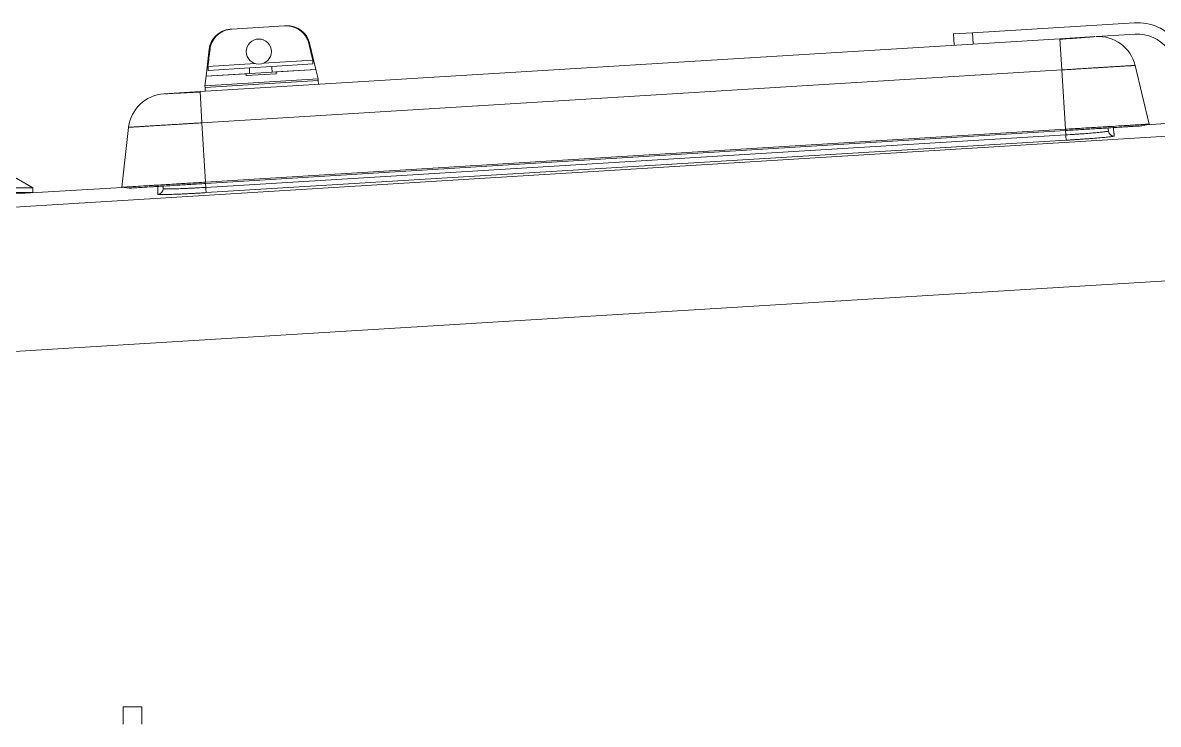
# Model space of a CAD drawing. Header units: millimetres. Extents: x 744 to 5705, y 930 to 4879.
# Drawn here: x 1533.3 to 1833.8, y 3936.9 to 4122.6 of the extents above; entities that cross this region are included whole.
import ezdxf

# ---------------------------------------------------------------- set-up
doc = ezdxf.new("R2010")
doc.units = ezdxf.units.MM
doc.header["$MEASUREMENT"] = 0

msp = doc.modelspace()

# ---------------------------------------------------------------- linework, layer by layer
at = {"color": 7, "linetype": 'Continuous', "lineweight": 15, "true_color": 0xffffff}
for p, q in [((1588.25, 4120.88), (1588.68, 4120.91)), ((1588.68, 4120.91), (1602.6, 4121.76)), ((1779.65, 4119.64), (1784.64, 4119.94)), ((1784.64, 4119.94), (1827.56, 4122.59)), ((1784.83, 4116.95), (1784.64, 4119.94)), ((1580.25, 4104.36), (1807.75, 4118.36)), ((1609.24, 4117.2), (1610.91, 4110.25)), ((1779.84, 4116.64), (1779.65, 4119.64)), ((1807.75, 4118.36), (1817.02, 4118.93)), ((1807.75, 4118.36), (1808.26, 4110.11)), ((1817.5, 4118.96), (1827.75, 4119.59)), ((1581.85, 4108.46), (1582.65, 4115.57)), ((1594.93, 4111.77), (1582.35, 4111)), ((1593.34, 4110.67), (1599.22, 4111.04)), ((1610.09, 4112.71), (1597.08, 4111.91)), ((1599.22, 4111.04), (1610.12, 4111.71)), ((1827.67, 4111.31), (1831.4, 4095.77)), ((1580.76, 4096.11), (1808.26, 4110.11)), ((1581.56, 4105.94), (1581.85, 4108.46)), ((1581.56, 4105.94), (1611.5, 4107.78)), ((1581.85, 4108.46), (1593.39, 4109.17)), ((1581.85, 4108.46), (1592.42, 4109.11)), ((1582.45, 4110), (1593.34, 4110.67)), ((1592.44, 4108.61), (1600.38, 4109.1)), ((1593.39, 4109.17), (1599.35, 4109.54)), ((1599.35, 4109.54), (1610.91, 4110.25)), ((1600.33, 4109.6), (1610.91, 4110.25)), ((1610.91, 4110.25), (1611.5, 4107.78)), ((1611.5, 4107.78), (1611.53, 4107.28)), ((1808.26, 4110.11), (1809.23, 4094.41)), ((1581.59, 4105.44), (1581.56, 4105.94)), ((1581.59, 4105.44), (1611.53, 4107.28)), ((1581.65, 4104.44), (1581.59, 4105.44)), ((1611.53, 4107.28), (1611.6, 4106.29)), ((1570.67, 4103.77), (1580.25, 4104.36)), ((1570.94, 4103.78), (1571.38, 4103.81)), ((1580.25, 4104.36), (1580.76, 4096.11)), ((1580.76, 4096.11), (1581.73, 4080.4)), ((1831.4, 4095.77), (1829.46, 4095.3)), ((1838.28, 4096.07), (1830.74, 4095.61)), ((1859.05, 4093.97), (1450.36, 4068.83)), ((1561.35, 4094.91), (1559.55, 4079.04)), ((1581.73, 4080.4), (1809.23, 4094.41)), ((1581.75, 4080.06), (1809.25, 4094.06)), ((1581.78, 4079.02), (1809.35, 4092.91)), ((1809.23, 4094.41), (1809.25, 4094.06)), ((1820.61, 4093.92), (1820.51, 4094.75)), ((1581.86, 4077.62), (1809.44, 4091.5)), ((1536.01, 4078.92), (1529.08, 4082.92)), ((1488.01, 4078.92), (1536.01, 4078.92)), ((1559.62, 4079.03), (1528.01, 4077.1)), ((1536.01, 4078.92), (1536.01, 4077.67)), ((1559.55, 4079.04), (1561.54, 4078.81)), ((1570.48, 4079.36), (1570.48, 4078.66)), ((1581.73, 4080.4), (1581.75, 4080.06)), ((1488.01, 4077.67), (1536.01, 4077.67)), ((1862.18, 4055.91), (1453.5, 4030.78)), ((1559.88, 3941.54), (1564.88, 3941.54)), ((1559.88, 3941.54), (1559.88, 3936.89)), ((1564.88, 3941.54), (1564.88, 3936.89))]:
    msp.add_line(p, q, dxfattribs=at)
at = {"color": 8, "linetype": 'Continuous', "lineweight": 15, "true_color": 0x808080}
for p, q in [((1609, 4117.19), (1609.24, 4117.2)), ((1582.65, 4115.57), (1582.89, 4115.58)), ((1809.35, 4092.91), (1809.28, 4094.06)), ((1581.78, 4079.02), (1581.71, 4080.05))]:
    msp.add_line(p, q, dxfattribs=at)
at = {"color": 7, "linetype": 'Continuous', "lineweight": 15, "true_color": 0xffffff}
for points in [[(1602.6, 4121.76), (1602.93, 4121.78), (1603.01, 4121.79), (1603.03, 4121.79), (1603.03, 4121.79), (1603.04, 4121.79), (1603.04, 4121.79), (1603.04, 4121.79), (1603.04, 4121.79), (1603.04, 4121.79)], [(1809.44, 4091.5), (1809.44, 4091.54), (1809.43, 4091.62), (1809.42, 4091.75), (1809.41, 4091.92), (1809.4, 4092.13), (1809.38, 4092.37), (1809.37, 4092.63), (1809.35, 4092.91)], [(1581.86, 4077.62), (1581.86, 4077.65), (1581.85, 4077.73), (1581.85, 4077.86), (1581.84, 4078.04), (1581.82, 4078.25), (1581.81, 4078.49), (1581.79, 4078.75), (1581.78, 4079.02)]]:
    msp.add_lwpolyline(points, dxfattribs=at)
msp.add_circle((1595.81, 4114.97), 3.32, dxfattribs=at)
for centre, radius, start, end in [((1588.62, 4114.89), 6, 93.5224, 173.5224), ((1603.4, 4115.8), 6, 13.5224, 93.5224), ((1828.36, 4109.61), 13, 37.9846, 93.5224), ((1817.94, 4108.97), 10, 13.5224, 93.5224), ((1828.36, 4109.61), 10, 37.9846, 93.5224), ((1571.29, 4093.79), 10, 93.5224, 173.5224), ((1822.1, 4094.11), 1.5, 187.0274, 273.5027), ((1568.99, 4078.66), 1.5, 273.4808, 0.0108)]:
    msp.add_arc(centre, radius, start, end, dxfattribs=at)
for points, knots in [([(1582.89, 4115.58), (1582.93, 4115.94), (1583, 4116.29), (1583.21, 4116.96), (1583.35, 4117.3), (1583.67, 4117.93), (1583.87, 4118.23), (1584.19, 4118.65), (1584.3, 4118.79), (1584.55, 4119.05), (1584.67, 4119.18), (1585.07, 4119.54), (1585.35, 4119.75), (1585.95, 4120.13), (1586.27, 4120.3), (1586.93, 4120.57), (1587.27, 4120.68), (1587.96, 4120.83), (1588.32, 4120.88), (1588.68, 4120.91)], [0, 0, 0, 0, 0.125, 0.125, 0.25, 0.25, 0.375, 0.375, 0.4375, 0.4375, 0.5, 0.5, 0.625, 0.625, 0.75, 0.75, 0.875, 0.875, 1, 1, 1, 1]), ([(1588.25, 4120.88), (1588.25, 4120.88), (1588.25, 4120.88), (1588.33, 4120.88), (1588.56, 4120.9), (1588.68, 4120.91)], [0, 0, 0, 0, 0.047315, 0.486786, 1, 1, 1, 1]), ([(1602.6, 4121.76), (1602.96, 4121.79), (1603.32, 4121.78), (1604.02, 4121.71), (1604.38, 4121.64), (1605.07, 4121.45), (1605.4, 4121.33), (1606.04, 4121.03), (1606.35, 4120.85), (1606.93, 4120.44), (1607.2, 4120.21), (1607.58, 4119.83), (1607.7, 4119.7), (1607.92, 4119.42), (1608.03, 4119.28), (1608.34, 4118.84), (1608.51, 4118.53), (1608.8, 4117.88), (1608.92, 4117.54), (1609, 4117.19)], [0, 0, 0, 0, 0.125, 0.125, 0.25, 0.25, 0.375, 0.375, 0.5, 0.5, 0.625, 0.625, 0.6875, 0.6875, 0.75, 0.75, 0.875, 0.875, 1, 1, 1, 1]), ([(1807.76, 4118.24), (1808.89, 4118.31), (1810.63, 4118.42), (1812.73, 4118.58), (1814.19, 4118.69), (1815.43, 4118.79), (1816.36, 4118.87), (1816.93, 4118.92), (1816.99, 4118.93), (1817.02, 4118.93)], [0, 0, 0, 0, 0.2392812, 0.3658104, 0.4948732, 0.62709, 0.7605171, 0.8951865, 1, 1, 1, 1]), ([(1808.26, 4110.11), (1809.53, 4110.19), (1810.81, 4110.27), (1812.19, 4110.36), (1812.35, 4110.36), (1812.66, 4110.38), (1812.81, 4110.39), (1813.27, 4110.42), (1813.57, 4110.44), (1814.03, 4110.47), (1814.18, 4110.48), (1814.49, 4110.5), (1814.64, 4110.51), (1815.09, 4110.53), (1815.39, 4110.55), (1816.27, 4110.61), (1816.84, 4110.64), (1817.54, 4110.68), (1817.68, 4110.69), (1817.95, 4110.71), (1818.09, 4110.72), (1818.5, 4110.74), (1818.76, 4110.76), (1819.16, 4110.78), (1819.29, 4110.79), (1819.55, 4110.81), (1819.68, 4110.82), (1820.06, 4110.84), (1820.32, 4110.86), (1821.06, 4110.9), (1821.53, 4110.93), (1822.2, 4110.97), (1822.42, 4110.98), (1822.85, 4111.01), (1823.05, 4111.02), (1823.45, 4111.05), (1823.65, 4111.06), (1824.03, 4111.08), (1824.21, 4111.1), (1824.48, 4111.11), (1824.56, 4111.12), (1824.73, 4111.13), (1824.82, 4111.13), (1825.06, 4111.15), (1825.22, 4111.16), (1825.67, 4111.19), (1825.95, 4111.2), (1826.21, 4111.22), (1826.25, 4111.22), (1826.3, 4111.22), (1826.33, 4111.23), (1826.42, 4111.23), (1826.47, 4111.23), (1826.63, 4111.24), (1826.73, 4111.25), (1826.87, 4111.26), (1826.92, 4111.26), (1827, 4111.27), (1827.04, 4111.27), (1827.16, 4111.28), (1827.23, 4111.28), (1827.35, 4111.29), (1827.41, 4111.29), (1827.5, 4111.3), (1827.54, 4111.3), (1827.63, 4111.31), (1827.67, 4111.31), (1827.67, 4111.31)], [0, 0, 0, 0, 0.125, 0.125, 0.140625, 0.140625, 0.15625, 0.15625, 0.1875, 0.1875, 0.203125, 0.203125, 0.21875, 0.21875, 0.25, 0.25, 0.3125, 0.3125, 0.328125, 0.328125, 0.34375, 0.34375, 0.375, 0.375, 0.390625, 0.390625, 0.40625, 0.40625, 0.4375, 0.4375, 0.5, 0.5, 0.53125, 0.53125, 0.5625, 0.5625, 0.59375, 0.59375, 0.625, 0.625, 0.640625, 0.640625, 0.65625, 0.65625, 0.6875, 0.6875, 0.75, 0.75, 0.757813, 0.757813, 0.765625, 0.765625, 0.78125, 0.78125, 0.8125, 0.8125, 0.828125, 0.828125, 0.84375, 0.84375, 0.875, 0.875, 0.90625, 0.90625, 0.9375, 0.9375, 1, 1, 1, 1]), ([(1571.38, 4103.81), (1571.49, 4103.81), (1571.82, 4103.83), (1573.63, 4103.92), (1576.56, 4104.07), (1579.01, 4104.18), (1580.26, 4104.23)], [0, 0, 0, 0, 0.1231987, 0.4036824, 0.6955257, 1, 1, 1, 1]), ([(1561.35, 4094.91), (1561.35, 4094.91), (1561.48, 4094.92), (1561.75, 4094.94), (1561.79, 4094.94), (1561.86, 4094.95), (1561.89, 4094.95), (1562.01, 4094.96), (1562.09, 4094.96), (1562.23, 4094.97), (1562.28, 4094.97), (1562.38, 4094.98), (1562.43, 4094.98), (1562.59, 4094.99), (1562.71, 4095), (1563.07, 4095.02), (1563.34, 4095.04), (1563.71, 4095.06), (1563.79, 4095.06), (1563.94, 4095.07), (1564.02, 4095.08), (1564.27, 4095.09), (1564.43, 4095.1), (1564.7, 4095.12), (1564.79, 4095.13), (1564.97, 4095.14), (1565.06, 4095.14), (1565.35, 4095.16), (1565.55, 4095.17), (1566.16, 4095.21), (1566.59, 4095.24), (1567.25, 4095.28), (1567.48, 4095.29), (1567.95, 4095.32), (1568.19, 4095.34), (1568.68, 4095.37), (1568.93, 4095.38), (1569.44, 4095.41), (1569.7, 4095.43), (1570.1, 4095.45), (1570.23, 4095.46), (1570.5, 4095.48), (1570.63, 4095.49), (1571.04, 4095.51), (1571.32, 4095.53), (1572.17, 4095.58), (1572.74, 4095.62), (1573.39, 4095.66), (1573.47, 4095.66), (1573.61, 4095.67), (1573.69, 4095.67), (1573.91, 4095.69), (1574.06, 4095.7), (1574.5, 4095.72), (1574.8, 4095.74), (1575.26, 4095.77), (1575.41, 4095.78), (1575.72, 4095.8), (1575.87, 4095.81), (1576.33, 4095.84), (1576.65, 4095.86), (1577.27, 4095.89), (1577.58, 4095.91), (1578.21, 4095.95), (1578.53, 4095.97), (1579.48, 4096.03), (1580.12, 4096.07), (1580.76, 4096.11)], [0, 0, 0, 0, 0.125, 0.125, 0.140625, 0.140625, 0.15625, 0.15625, 0.1875, 0.1875, 0.203125, 0.203125, 0.21875, 0.21875, 0.25, 0.25, 0.3125, 0.3125, 0.328125, 0.328125, 0.34375, 0.34375, 0.375, 0.375, 0.390625, 0.390625, 0.40625, 0.40625, 0.4375, 0.4375, 0.5, 0.5, 0.53125, 0.53125, 0.5625, 0.5625, 0.59375, 0.59375, 0.625, 0.625, 0.640625, 0.640625, 0.65625, 0.65625, 0.6875, 0.6875, 0.75, 0.75, 0.757812, 0.757812, 0.765625, 0.765625, 0.78125, 0.78125, 0.8125, 0.8125, 0.828125, 0.828125, 0.84375, 0.84375, 0.875, 0.875, 0.90625, 0.90625, 0.9375, 0.9375, 1, 1, 1, 1]), ([(1809.23, 4094.41), (1809.96, 4094.45), (1810.69, 4094.5), (1812.14, 4094.59), (1812.86, 4094.63), (1815.01, 4094.76), (1816.4, 4094.85), (1818.4, 4094.97), (1819.05, 4095.01), (1820.02, 4095.07), (1820.34, 4095.09), (1820.96, 4095.13), (1821.27, 4095.15), (1822.78, 4095.24), (1823.89, 4095.31), (1825.18, 4095.39), (1825.43, 4095.4), (1825.92, 4095.43), (1826.16, 4095.45), (1826.85, 4095.49), (1827.28, 4095.52), (1828.48, 4095.59), (1829.16, 4095.63), (1829.86, 4095.68), (1829.99, 4095.68), (1830.24, 4095.7), (1830.35, 4095.71), (1830.66, 4095.73), (1830.84, 4095.74), (1831.26, 4095.76), (1831.4, 4095.77), (1831.4, 4095.77)], [0, 0, 0, 0, 0.0625, 0.0625, 0.125, 0.125, 0.25, 0.25, 0.3125, 0.3125, 0.34375, 0.34375, 0.375, 0.375, 0.5, 0.5, 0.53125, 0.53125, 0.5625, 0.5625, 0.625, 0.625, 0.75, 0.75, 0.78125, 0.78125, 0.8125, 0.8125, 0.875, 0.875, 1, 1, 1, 1]), ([(1809.25, 4094.06), (1810.58, 4094.14), (1811.9, 4094.22), (1814.52, 4094.38), (1815.78, 4094.46), (1817.61, 4094.57), (1818.2, 4094.61), (1819.37, 4094.68), (1819.95, 4094.72), (1821.6, 4094.82), (1822.61, 4094.88), (1824.01, 4094.97), (1824.46, 4095), (1825.3, 4095.05), (1825.7, 4095.07), (1826.79, 4095.14), (1827.42, 4095.18), (1828.18, 4095.23), (1828.4, 4095.24), (1828.78, 4095.26), (1828.94, 4095.27), (1829.33, 4095.3), (1829.46, 4095.3), (1829.46, 4095.3)], [0, 0, 0, 0, 0.125, 0.125, 0.25, 0.25, 0.3125, 0.3125, 0.375, 0.375, 0.5, 0.5, 0.5625, 0.5625, 0.625, 0.625, 0.75, 0.75, 0.8125, 0.8125, 0.875, 0.875, 1, 1, 1, 1]), ([(1809.35, 4092.91), (1810.1, 4092.95), (1810.83, 4093), (1811.91, 4093.07), (1812.27, 4093.1), (1812.98, 4093.15), (1813.33, 4093.17), (1814.35, 4093.25), (1815, 4093.3), (1815.92, 4093.37), (1816.22, 4093.4), (1816.79, 4093.44), (1817.07, 4093.47), (1817.84, 4093.54), (1818.31, 4093.58), (1818.93, 4093.65), (1819.12, 4093.67), (1819.46, 4093.71), (1819.78, 4093.75), (1820.02, 4093.78), (1820.24, 4093.82), (1820.33, 4093.83), (1820.54, 4093.88), (1820.61, 4093.9), (1820.61, 4093.92)], [0, 0, 0, 0, 0.125, 0.125, 0.1875, 0.1875, 0.25, 0.25, 0.375, 0.375, 0.4375, 0.4375, 0.5, 0.5, 0.625, 0.625, 0.6875, 0.6875, 0.75, 0.8125, 0.8125, 0.875, 0.875, 1, 1, 1, 1]), ([(1822.19, 4092.61), (1822.18, 4092.7), (1822.16, 4092.88), (1822.12, 4093.14), (1822.09, 4093.39), (1822.06, 4093.62), (1822.04, 4093.84), (1822.01, 4094.04), (1821.99, 4094.22), (1821.96, 4094.45), (1821.93, 4094.69), (1821.91, 4094.87), (1821.9, 4094.97), (1821.89, 4095.03), (1821.89, 4095.06), (1821.89, 4095.07), (1821.89, 4095.07)], [0, 0, 0, 0, 0.063894, 0.127391, 0.19049, 0.253192, 0.315496, 0.377402, 0.438911, 0.500023, 0.625981, 0.750016, 0.813442, 0.876246, 0.938432, 1, 1, 1, 1]), ([(1809.44, 4091.5), (1809.56, 4091.51), (1809.8, 4091.53), (1810.15, 4091.55), (1810.51, 4091.57), (1810.87, 4091.59), (1811.22, 4091.62), (1811.58, 4091.64), (1812.22, 4091.68), (1813.15, 4091.74), (1814.33, 4091.83), (1815.47, 4091.91), (1816.9, 4092.02), (1818.52, 4092.15), (1819.85, 4092.28), (1820.71, 4092.37), (1821.25, 4092.43), (1821.67, 4092.48), (1821.92, 4092.53), (1822.06, 4092.56), (1822.14, 4092.58), (1822.18, 4092.59), (1822.19, 4092.61), (1822.19, 4092.61)], [0, 0, 0, 0, 0.017881, 0.035725, 0.053547, 0.071362, 0.089183, 0.107026, 0.124904, 0.187514, 0.250113, 0.312401, 0.374671, 0.499796, 0.624288, 0.686815, 0.749357, 0.811867, 0.874411, 0.905827, 0.937179, 0.968545, 1, 1, 1, 1]), ([(1559.55, 4079.04), (1559.55, 4079.04), (1559.58, 4079.04), (1559.73, 4079.05), (1559.84, 4079.06), (1560.27, 4079.08), (1560.69, 4079.11), (1561.52, 4079.16), (1561.83, 4079.18), (1562.35, 4079.21), (1562.53, 4079.22), (1562.9, 4079.24), (1563.1, 4079.26), (1564.11, 4079.32), (1565.03, 4079.37), (1566.31, 4079.45), (1566.57, 4079.47), (1567.11, 4079.5), (1567.39, 4079.52), (1568.24, 4079.57), (1568.82, 4079.61), (1570.63, 4079.72), (1571.9, 4079.8), (1573.59, 4079.9), (1573.93, 4079.92), (1574.62, 4079.97), (1574.96, 4079.99), (1576, 4080.05), (1576.7, 4080.09), (1578.82, 4080.22), (1580.26, 4080.31), (1581.73, 4080.4)], [0, 0, 0, 0, 0.0625, 0.0625, 0.125, 0.125, 0.25, 0.25, 0.3125, 0.3125, 0.34375, 0.34375, 0.375, 0.375, 0.5, 0.5, 0.53125, 0.53125, 0.5625, 0.5625, 0.625, 0.625, 0.75, 0.75, 0.78125, 0.78125, 0.8125, 0.8125, 0.875, 0.875, 1, 1, 1, 1]), ([(1561.54, 4078.81), (1561.54, 4078.81), (1561.67, 4078.82), (1562.19, 4078.85), (1562.58, 4078.88), (1563.33, 4078.92), (1563.62, 4078.94), (1564.24, 4078.98), (1564.59, 4079), (1565.69, 4079.07), (1566.53, 4079.12), (1567.93, 4079.21), (1568.42, 4079.24), (1569.45, 4079.3), (1569.98, 4079.33), (1571.63, 4079.43), (1572.79, 4079.5), (1574.63, 4079.62), (1575.26, 4079.66), (1576.53, 4079.73), (1577.17, 4079.77), (1579.1, 4079.89), (1580.41, 4079.97), (1581.75, 4080.06)], [0, 0, 0, 0, 0.125, 0.125, 0.25, 0.25, 0.3125, 0.3125, 0.375, 0.375, 0.5, 0.5, 0.5625, 0.5625, 0.625, 0.625, 0.75, 0.75, 0.8125, 0.8125, 0.875, 0.875, 1, 1, 1, 1]), ([(1569.08, 4079.61), (1569.08, 4079.61), (1569.08, 4079.6), (1569.08, 4079.59), (1569.08, 4079.57), (1569.08, 4079.53), (1569.08, 4079.49), (1569.08, 4079.4), (1569.08, 4079.24), (1569.08, 4078.97), (1569.08, 4078.67), (1569.08, 4078.35), (1569.08, 4078), (1569.08, 4077.6), (1569.08, 4077.31), (1569.08, 4077.17)], [0, 0, 0, 0, 0.041158, 0.082517, 0.124078, 0.165843, 0.207811, 0.249986, 0.374284, 0.49998, 0.598482, 0.697724, 0.797717, 0.898472, 1, 1, 1, 1]), ([(1570.48, 4078.66), (1570.48, 4078.64), (1570.56, 4078.63), (1570.77, 4078.61), (1570.86, 4078.6), (1571.08, 4078.6), (1571.2, 4078.59), (1571.63, 4078.59), (1571.97, 4078.59), (1572.59, 4078.6), (1572.81, 4078.61), (1573.28, 4078.62), (1573.53, 4078.63), (1574.31, 4078.65), (1574.88, 4078.67), (1575.8, 4078.71), (1576.12, 4078.72), (1576.77, 4078.75), (1577.44, 4078.78), (1578.13, 4078.82), (1578.84, 4078.85), (1579.2, 4078.87), (1580.29, 4078.93), (1581.03, 4078.98), (1581.78, 4079.02)], [0, 0, 0, 0, 0.125, 0.125, 0.1875, 0.1875, 0.25, 0.25, 0.375, 0.375, 0.4375, 0.4375, 0.5, 0.5, 0.625, 0.625, 0.6875, 0.6875, 0.75, 0.8125, 0.8125, 0.875, 0.875, 1, 1, 1, 1]), ([(1569.08, 4077.17), (1569.08, 4077.16), (1569.08, 4077.16), (1569.09, 4077.15), (1569.12, 4077.14), (1569.15, 4077.14), (1569.2, 4077.13), (1569.25, 4077.12), (1569.37, 4077.11), (1569.61, 4077.1), (1570.03, 4077.1), (1570.57, 4077.1), (1571.43, 4077.12), (1572.76, 4077.16), (1574.38, 4077.22), (1575.81, 4077.29), (1576.95, 4077.34), (1578.13, 4077.4), (1579.15, 4077.46), (1579.98, 4077.51), (1580.6, 4077.54), (1581.23, 4077.58), (1581.65, 4077.6), (1581.86, 4077.62)], [0, 0, 0, 0, 0.017893, 0.035745, 0.053571, 0.071384, 0.089198, 0.107029, 0.124888, 0.187523, 0.250082, 0.312393, 0.374631, 0.499754, 0.624244, 0.68679, 0.749328, 0.811856, 0.874389, 0.905827, 0.93719, 0.968555, 1, 1, 1, 1])]:
    msp.add_open_spline(points, degree=3, knots=knots, dxfattribs=at)
for points in [[(1610.09, 4112.71), (1609.73, 4114.2), (1609.36, 4115.7), (1609, 4117.19)], [(1582.89, 4115.58), (1582.71, 4114.05), (1582.53, 4112.53), (1582.35, 4111)], [(1599.35, 4109.54), (1599.31, 4110.04), (1599.26, 4110.54), (1599.22, 4111.04)], [(1592.44, 4108.61), (1592.44, 4108.78), (1592.43, 4108.95), (1592.42, 4109.11)], [(1593.34, 4110.67), (1593.35, 4110.17), (1593.37, 4109.67), (1593.39, 4109.17)], [(1600.33, 4109.6), (1600.35, 4109.44), (1600.36, 4109.27), (1600.38, 4109.1)]]:
    msp.add_open_spline(points, degree=3, dxfattribs=at)
msp.add_rational_spline([(1582.45, 4110), (1582.38, 4110.5), (1582.35, 4111)], [0.964015875513, 0.976474077244, 0.990337342336], degree=2, dxfattribs=at)
msp.add_rational_spline([(1610.09, 4112.71), (1610.1, 4112.55), (1610.11, 4112.39), (1610.12, 4112.05), (1610.12, 4111.71)], [0.990949880547, 0.995402782901, 1, 0.990032606848, 0.980743610599], degree=2, knots=[4.68773395, 4.68773395, 4.68773395, 4.71238898, 4.71238898, 4.76584445, 4.76584445, 4.76584445], dxfattribs=at)

doc.saveas('drawing.dxf')
